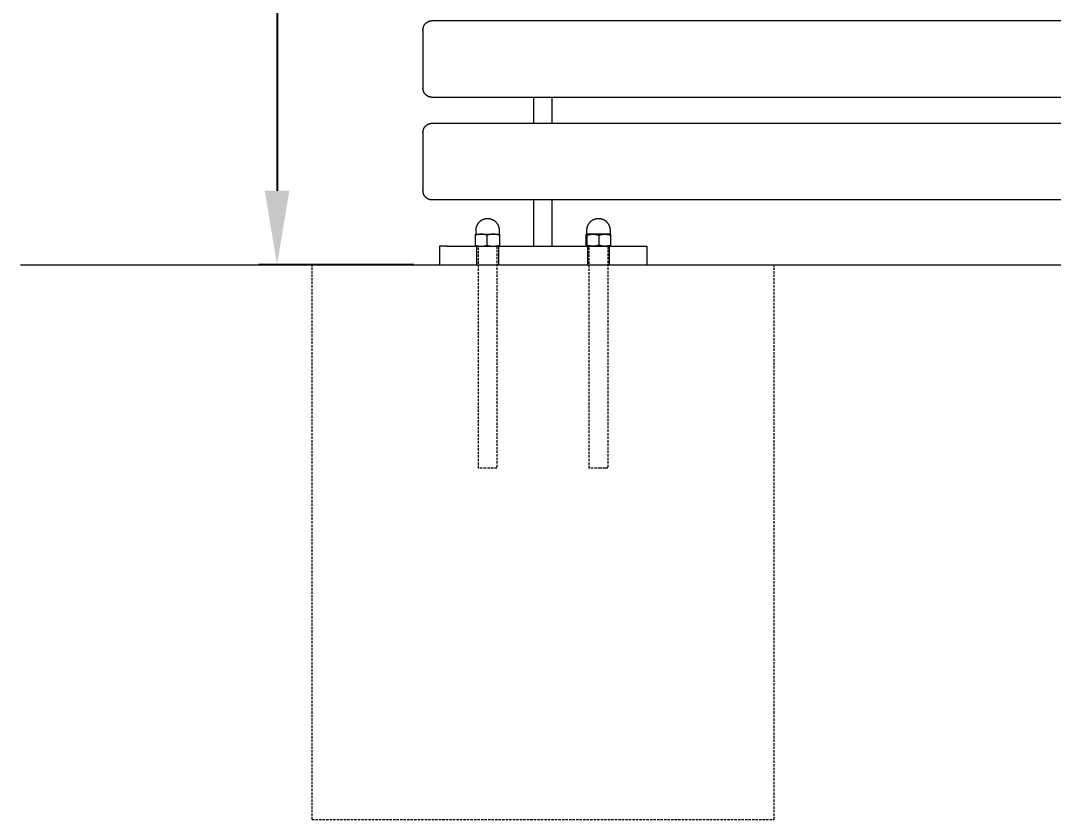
# Model space of a CAD drawing. Header units: millimetres. Extents: x -273 to 4197, y -77 to 2867.
# Drawn here: x -273 to 285, y 2108 to 2540 of the extents above; entities that cross this region are included whole.
import ezdxf

# ---------------------------------------------------------------- set-up
doc = ezdxf.new("R2010")
doc.units = ezdxf.units.MM
doc.linetypes.add('HIDDEN', pattern=[1.905, 1.27, -0.635])
for name, color, linetype, lineweight in [('ZANO_R', 7, 'Continuous', 0), ('ZANO_R_przerywana', 7, 'HIDDEN', 0), ('ZANO_W', 1, 'Continuous', 0)]:
    doc.layers.add(name, color=color, linetype=linetype, lineweight=lineweight)
doc.styles.add('Arial', font='arial.ttf')
doc.styles.get("Standard").update_dxf_attribs({"font": 'ARIALUNI.TTF'})
doc.dimstyles.new('pl i ang', dxfattribs={"dimtxt": 50, "dimasz": 50, "dimexe": 1.25, "dimexo": 0.625, "dimgap": 10, "dimtad": 1, "dimtoh": 1, "dimtxsty": 'Standard', "dimcen": 2.5, "dimclrd": 1, "dimclre": 1, "dimclrt": 1, "dimadec": 0, "dimazin": 0, "dimtfac": 1, "dimtmove": 0, "dimatfit": 3, "dimfxl": 1, "dimarcsym": 1})

# ---------------------------------------------------------------- blocks, each defined once
blk = doc.blocks.new('*D386')
at = {"layer": 'ZANO_W', "color": 1, "lineweight": -2}
for p, q in [((-60.69, 2867.43), (-144.63, 2867.43)), ((-134.63, 2827.43), (-134.63, 2447.67)), ((-60.69, 2407.67), (-144.63, 2407.67))]:
    blk.add_line(p, q, dxfattribs=at)
at = {"layer": 'ZANO_W', "color": 1}
for points in [[(-127.96, 2827.43), (-141.3, 2827.43), (-134.63, 2867.43)], [(-141.3, 2447.67), (-127.96, 2447.67), (-134.63, 2407.67)]]:
    blk.add_solid(points, dxfattribs=at)
at = {"layer": 'ZANO_W', "color": 1, "insert": (-165.05, 2637.55), "char_height": 40, "attachment_point": 5, "rotation": 90, "style": 'Arial'}
blk.add_mtext('460', dxfattribs=at)
blk = doc.blocks.new('*D398')
at = {"layer": 'ZANO_W', "color": 1, "lineweight": -2}
blk.add_line((3526.26, 2484.69), (3532.24, 2529.25), dxfattribs=at)
for start, end in [(102.8076, 123.2571), (0, 82.3581), (319.101, 339.5505)]:
    blk.add_arc((3515.93, 2407.67), 112.67, start, end, dxfattribs=at)
at = {"layer": 'ZANO_W', "color": 1}
for points in [[(3491.26, 2510.88), (3490.65, 2524.2), (3530.91, 2519.34)], [(3628.06, 2367.12), (3614.94, 2369.49), (3628.6, 2407.67)]]:
    blk.add_solid(points, dxfattribs=at)
at = {"layer": 'ZANO_W', "color": 1, "insert": (3623.83, 2502.06), "char_height": 40, "attachment_point": 5, "rotation": 311.179, "style": 'Arial'}
blk.add_mtext('82%%d', dxfattribs=at)

msp = doc.modelspace()

# ---------------------------------------------------------------- linework, layer by layer
at = {"layer": 'ZANO_R'}
for p, q in [((-55.05, 2537.12), (-54.96, 2537.26)), ((-54.96, 2537.26), (-54.87, 2537.41)), ((-54.87, 2537.41), (-54.78, 2537.55)), ((-54.78, 2537.55), (-54.67, 2537.69)), ((-54.67, 2537.69), (-54.57, 2537.82)), ((-54.57, 2537.82), (-54.46, 2537.95)), ((-54.46, 2537.95), (-54.34, 2538.08)), ((-54.34, 2538.08), (-54.23, 2538.2)), ((-54.23, 2538.2), (-54.1, 2538.32)), ((-54.1, 2538.32), (-53.98, 2538.43)), ((-53.98, 2538.43), (-53.85, 2538.54)), ((-53.85, 2538.54), (-53.71, 2538.65)), ((-53.71, 2538.65), (-53.57, 2538.75)), ((-53.57, 2538.75), (-53.43, 2538.85)), ((-53.43, 2538.85), (-53.29, 2538.94)), ((-53.29, 2538.94), (-53.14, 2539.02)), ((-53.14, 2539.02), (-52.99, 2539.1)), ((-52.99, 2539.1), (-52.84, 2539.18)), ((-52.84, 2539.18), (-52.68, 2539.25)), ((-52.68, 2539.25), (-52.52, 2539.32)), ((-52.52, 2539.32), (-52.37, 2539.38)), ((-52.37, 2539.38), (-52.2, 2539.43)), ((-52.2, 2539.43), (-52.04, 2539.48)), ((-52.04, 2539.48), (-51.87, 2539.52)), ((-51.87, 2539.52), (-51.71, 2539.56)), ((-51.71, 2539.56), (-51.54, 2539.59)), ((-51.54, 2539.59), (-51.37, 2539.62)), ((-51.37, 2539.62), (-51.2, 2539.64)), ((-51.2, 2539.64), (-51.03, 2539.65)), ((-51.03, 2539.65), (-50.86, 2539.66)), ((-50.86, 2539.66), (-50.69, 2539.67)), ((-50.69, 2539.67), (1739.31, 2539.67)), ((-55.69, 2534.84), (-55.68, 2535.01)), ((-55.69, 2534.67), (-55.69, 2534.84)), ((-55.69, 2534.67), (-55.69, 2530.94)), ((-55.68, 2535.01), (-55.66, 2535.18)), ((-55.66, 2535.18), (-55.64, 2535.35)), ((-55.64, 2535.35), (-55.62, 2535.51)), ((-55.62, 2535.51), (-55.59, 2535.68)), ((-55.59, 2535.68), (-55.55, 2535.85)), ((-55.55, 2535.85), (-55.51, 2536.01)), ((-55.51, 2536.01), (-55.46, 2536.18)), ((-55.46, 2536.18), (-55.4, 2536.34)), ((-55.4, 2536.34), (-55.34, 2536.5)), ((-55.34, 2536.5), (-55.28, 2536.66)), ((-55.28, 2536.66), (-55.21, 2536.81)), ((-55.21, 2536.81), (-55.13, 2536.97)), ((-55.13, 2536.97), (-55.05, 2537.12)), ((-55.69, 2530.94), (-55.69, 2503.19)), ((-55.69, 2503.02), (-55.69, 2503.19)), ((-55.68, 2502.85), (-55.69, 2503.02)), ((-55.66, 2502.68), (-55.68, 2502.85)), ((-55.64, 2502.51), (-55.66, 2502.68)), ((-55.62, 2502.34), (-55.64, 2502.51)), ((-55.59, 2502.17), (-55.62, 2502.34)), ((-55.55, 2502.01), (-55.59, 2502.17)), ((-55.51, 2501.84), (-55.55, 2502.01)), ((-55.46, 2501.68), (-55.51, 2501.84)), ((-55.4, 2501.52), (-55.46, 2501.68)), ((-55.34, 2501.36), (-55.4, 2501.52)), ((-55.28, 2501.2), (-55.34, 2501.36)), ((-55.21, 2501.04), (-55.28, 2501.2)), ((-55.13, 2500.89), (-55.21, 2501.04)), ((-55.05, 2500.74), (-55.13, 2500.89)), ((-54.96, 2500.59), (-55.05, 2500.74)), ((-54.87, 2500.45), (-54.96, 2500.59)), ((-54.78, 2500.31), (-54.87, 2500.45)), ((-54.67, 2500.17), (-54.78, 2500.31)), ((-54.57, 2500.04), (-54.67, 2500.17)), ((-54.46, 2499.9), (-54.57, 2500.04)), ((-54.34, 2499.78), (-54.46, 2499.9)), ((-54.23, 2499.66), (-54.34, 2499.78)), ((-54.1, 2499.54), (-54.23, 2499.66)), ((-53.98, 2499.42), (-54.1, 2499.54)), ((-53.85, 2499.31), (-53.98, 2499.42)), ((-53.71, 2499.21), (-53.85, 2499.31)), ((-53.57, 2499.11), (-53.71, 2499.21)), ((-53.43, 2499.01), (-53.57, 2499.11)), ((-53.29, 2498.92), (-53.43, 2499.01)), ((-53.14, 2498.83), (-53.29, 2498.92)), ((-52.99, 2498.75), (-53.14, 2498.83)), ((-52.84, 2498.68), (-52.99, 2498.75)), ((-52.68, 2498.6), (-52.84, 2498.68)), ((-52.52, 2498.54), (-52.68, 2498.6)), ((-52.37, 2498.48), (-52.52, 2498.54)), ((-52.2, 2498.42), (-52.37, 2498.48)), ((-52.04, 2498.38), (-52.2, 2498.42)), ((-51.87, 2498.33), (-52.04, 2498.38)), ((-51.71, 2498.3), (-51.87, 2498.33)), ((-51.54, 2498.26), (-51.71, 2498.3)), ((-51.37, 2498.24), (-51.54, 2498.26)), ((-51.2, 2498.22), (-51.37, 2498.24)), ((-51.03, 2498.2), (-51.2, 2498.22)), ((-50.86, 2498.19), (-51.03, 2498.2)), ((-50.69, 2498.19), (-50.86, 2498.19)), ((1739.31, 2498.19), (-50.69, 2498.19)), ((4.31, 2484.16), (4.31, 2498.19)), ((14.31, 2484.16), (14.31, 2498.19)), ((-55.28, 2481.15), (-55.21, 2481.31)), ((-55.21, 2481.31), (-55.13, 2481.46)), ((-55.13, 2481.46), (-55.05, 2481.61)), ((-55.05, 2481.61), (-54.96, 2481.76)), ((-54.96, 2481.76), (-54.87, 2481.91)), ((-54.87, 2481.91), (-54.78, 2482.05)), ((-54.78, 2482.05), (-54.67, 2482.18)), ((-54.67, 2482.18), (-54.57, 2482.32)), ((-54.57, 2482.32), (-54.46, 2482.45)), ((-54.46, 2482.45), (-54.34, 2482.58)), ((-54.34, 2482.58), (-54.23, 2482.7)), ((-54.23, 2482.7), (-54.1, 2482.82)), ((-54.1, 2482.82), (-53.98, 2482.93)), ((-53.98, 2482.93), (-53.85, 2483.04)), ((-53.85, 2483.04), (-53.71, 2483.15)), ((-53.71, 2483.15), (-53.57, 2483.25)), ((-53.57, 2483.25), (-53.43, 2483.34)), ((-53.43, 2483.34), (-53.29, 2483.43)), ((-53.29, 2483.43), (-53.14, 2483.52)), ((-53.14, 2483.52), (-52.99, 2483.6)), ((-52.99, 2483.6), (-52.84, 2483.68)), ((-52.84, 2483.68), (-52.68, 2483.75)), ((-52.68, 2483.75), (-52.52, 2483.81)), ((-52.52, 2483.81), (-52.37, 2483.87)), ((-52.37, 2483.87), (-52.2, 2483.93)), ((-52.2, 2483.93), (-52.04, 2483.98)), ((-52.04, 2483.98), (-51.87, 2484.02)), ((-51.87, 2484.02), (-51.71, 2484.06)), ((-51.71, 2484.06), (-51.54, 2484.09)), ((-51.54, 2484.09), (-51.37, 2484.12)), ((-51.37, 2484.12), (-51.2, 2484.14)), ((-51.2, 2484.14), (-51.03, 2484.15)), ((-51.03, 2484.15), (-50.86, 2484.16)), ((-50.86, 2484.16), (-50.69, 2484.16)), ((-50.69, 2484.16), (1739.31, 2484.16)), ((-55.69, 2479.33), (-55.68, 2479.5)), ((-55.69, 2479.16), (-55.69, 2479.33)), ((-55.69, 2479.16), (-55.69, 2475.44)), ((-55.68, 2479.5), (-55.66, 2479.67)), ((-55.66, 2479.67), (-55.64, 2479.84)), ((-55.64, 2479.84), (-55.62, 2480.01)), ((-55.62, 2480.01), (-55.59, 2480.18)), ((-55.59, 2480.18), (-55.55, 2480.35)), ((-55.55, 2480.35), (-55.51, 2480.51)), ((-55.51, 2480.51), (-55.46, 2480.68)), ((-55.46, 2480.68), (-55.4, 2480.84)), ((-55.4, 2480.84), (-55.34, 2481)), ((-55.34, 2481), (-55.28, 2481.15)), ((-55.69, 2475.44), (-55.69, 2447.69)), ((-55.69, 2447.52), (-55.69, 2447.69)), ((-55.68, 2447.35), (-55.69, 2447.52)), ((-55.66, 2447.18), (-55.68, 2447.35)), ((-55.64, 2447.01), (-55.66, 2447.18)), ((-55.62, 2446.84), (-55.64, 2447.01)), ((-55.59, 2446.67), (-55.62, 2446.84)), ((-55.55, 2446.5), (-55.59, 2446.67)), ((-55.51, 2446.34), (-55.55, 2446.5)), ((-55.46, 2446.18), (-55.51, 2446.34)), ((-55.4, 2446.01), (-55.46, 2446.18)), ((-55.34, 2445.85), (-55.4, 2446.01)), ((-55.28, 2445.7), (-55.34, 2445.85)), ((-55.21, 2445.54), (-55.28, 2445.7)), ((-55.13, 2445.39), (-55.21, 2445.54)), ((-55.05, 2445.24), (-55.13, 2445.39)), ((-54.96, 2445.09), (-55.05, 2445.24)), ((-54.87, 2444.95), (-54.96, 2445.09)), ((-54.78, 2444.8), (-54.87, 2444.95)), ((-54.67, 2444.67), (-54.78, 2444.8)), ((-54.57, 2444.53), (-54.67, 2444.67)), ((-54.46, 2444.4), (-54.57, 2444.53)), ((-54.34, 2444.28), (-54.46, 2444.4)), ((-54.23, 2444.15), (-54.34, 2444.28)), ((-54.1, 2444.03), (-54.23, 2444.15)), ((-53.98, 2443.92), (-54.1, 2444.03)), ((-53.85, 2443.81), (-53.98, 2443.92)), ((-53.71, 2443.7), (-53.85, 2443.81)), ((-53.57, 2443.6), (-53.71, 2443.7)), ((-53.43, 2443.51), (-53.57, 2443.6)), ((-53.29, 2443.42), (-53.43, 2443.51)), ((-53.14, 2443.33), (-53.29, 2443.42)), ((-52.99, 2443.25), (-53.14, 2443.33)), ((-52.84, 2443.17), (-52.99, 2443.25)), ((-52.68, 2443.1), (-52.84, 2443.17)), ((-52.52, 2443.04), (-52.68, 2443.1)), ((-52.37, 2442.98), (-52.52, 2443.04)), ((-52.2, 2442.92), (-52.37, 2442.98)), ((-52.04, 2442.87), (-52.2, 2442.92)), ((-51.87, 2442.83), (-52.04, 2442.87)), ((-51.71, 2442.79), (-51.87, 2442.83)), ((-51.54, 2442.76), (-51.71, 2442.79)), ((-51.37, 2442.73), (-51.54, 2442.76)), ((-51.2, 2442.71), (-51.37, 2442.73)), ((-51.03, 2442.7), (-51.2, 2442.71)), ((-50.86, 2442.69), (-51.03, 2442.7)), ((-50.69, 2442.69), (-50.86, 2442.69)), ((1739.31, 2442.69), (-50.69, 2442.69)), ((4.31, 2417.67), (4.31, 2442.69)), ((14.31, 2417.67), (14.31, 2442.69)), ((-24.96, 2430.98), (-24.8, 2431.13)), ((-24.8, 2431.13), (-24.63, 2431.26)), ((-24.63, 2431.26), (-24.47, 2431.4)), ((-24.47, 2431.4), (-24.29, 2431.52)), ((-24.29, 2431.52), (-24.12, 2431.64)), ((-24.12, 2431.64), (-23.94, 2431.76)), ((-23.94, 2431.76), (-23.75, 2431.86)), ((-23.75, 2431.86), (-23.57, 2431.97)), ((-23.57, 2431.97), (-23.37, 2432.06)), ((-23.37, 2432.06), (-23.18, 2432.15)), ((-23.18, 2432.15), (-22.98, 2432.23)), ((-22.98, 2432.23), (-22.78, 2432.31)), ((-22.78, 2432.31), (-22.58, 2432.37)), ((-22.58, 2432.37), (-22.38, 2432.43)), ((-22.38, 2432.43), (-22.17, 2432.49)), ((-22.17, 2432.49), (-21.96, 2432.54)), ((-21.96, 2432.54), (-21.75, 2432.58)), ((-21.75, 2432.58), (-21.54, 2432.61)), ((-21.54, 2432.61), (-21.33, 2432.63)), ((-21.33, 2432.63), (-21.12, 2432.65)), ((-21.12, 2432.65), (-20.9, 2432.66)), ((-20.9, 2432.66), (-20.69, 2432.67)), ((-20.69, 2432.67), (-20.48, 2432.66)), ((-20.48, 2432.66), (-20.26, 2432.65)), ((-20.26, 2432.65), (-20.05, 2432.63)), ((-20.05, 2432.63), (-19.84, 2432.61)), ((-19.84, 2432.61), (-19.63, 2432.58)), ((-19.63, 2432.58), (-19.42, 2432.54)), ((-19.42, 2432.54), (-19.21, 2432.49)), ((-19.21, 2432.49), (-19, 2432.43)), ((-19, 2432.43), (-18.8, 2432.37)), ((-18.8, 2432.37), (-18.6, 2432.31)), ((-18.6, 2432.31), (-18.4, 2432.23)), ((-18.4, 2432.23), (-18.2, 2432.15)), ((-18.2, 2432.15), (-18.01, 2432.06)), ((-18.01, 2432.06), (-17.82, 2431.97)), ((-17.82, 2431.97), (-17.63, 2431.86)), ((-17.63, 2431.86), (-17.44, 2431.76)), ((-17.44, 2431.76), (-17.26, 2431.64)), ((-17.26, 2431.64), (-17.09, 2431.52)), ((-17.09, 2431.52), (-16.91, 2431.4)), ((-16.91, 2431.4), (-16.75, 2431.26)), ((-16.75, 2431.26), (-16.58, 2431.13)), ((-16.58, 2431.13), (-16.42, 2430.98)), ((35.04, 2430.98), (35.2, 2431.13)), ((35.2, 2431.13), (35.37, 2431.26)), ((35.37, 2431.26), (35.53, 2431.4)), ((35.53, 2431.4), (35.71, 2431.52)), ((35.71, 2431.52), (35.88, 2431.64)), ((35.88, 2431.64), (36.06, 2431.76)), ((36.06, 2431.76), (36.25, 2431.86)), ((36.25, 2431.86), (36.43, 2431.97)), ((36.43, 2431.97), (36.63, 2432.06)), ((36.63, 2432.06), (36.82, 2432.15)), ((36.82, 2432.15), (37.02, 2432.23)), ((37.02, 2432.23), (37.22, 2432.31)), ((37.22, 2432.31), (37.42, 2432.37)), ((37.42, 2432.37), (37.62, 2432.43)), ((37.62, 2432.43), (37.83, 2432.49)), ((37.83, 2432.49), (38.04, 2432.54)), ((38.04, 2432.54), (38.25, 2432.58)), ((38.25, 2432.58), (38.46, 2432.61)), ((38.46, 2432.61), (38.67, 2432.63)), ((38.67, 2432.63), (38.88, 2432.65)), ((38.88, 2432.65), (39.1, 2432.66)), ((39.1, 2432.66), (39.31, 2432.67)), ((39.31, 2432.67), (39.52, 2432.66)), ((39.52, 2432.66), (39.74, 2432.65)), ((39.74, 2432.65), (39.95, 2432.63)), ((39.95, 2432.63), (40.16, 2432.61)), ((40.16, 2432.61), (40.37, 2432.58)), ((40.37, 2432.58), (40.58, 2432.54)), ((40.58, 2432.54), (40.79, 2432.49)), ((40.79, 2432.49), (41, 2432.43)), ((41, 2432.43), (41.2, 2432.37)), ((41.2, 2432.37), (41.4, 2432.31)), ((41.4, 2432.31), (41.6, 2432.23)), ((41.6, 2432.23), (41.8, 2432.15)), ((41.8, 2432.15), (41.99, 2432.06)), ((41.99, 2432.06), (42.18, 2431.97)), ((42.18, 2431.97), (42.37, 2431.86)), ((42.37, 2431.86), (42.56, 2431.76)), ((42.56, 2431.76), (42.74, 2431.64)), ((42.74, 2431.64), (42.91, 2431.52)), ((42.91, 2431.52), (43.09, 2431.4)), ((43.09, 2431.4), (43.25, 2431.26)), ((43.25, 2431.26), (43.42, 2431.13)), ((43.42, 2431.13), (43.58, 2430.98)), ((-26.94, 2426.63), (-26.93, 2426.84)), ((-26.94, 2426.42), (-26.94, 2426.63)), ((-26.94, 2424.29), (-26.94, 2426.42)), ((-26.93, 2426.84), (-26.91, 2427.06)), ((-26.91, 2427.06), (-26.88, 2427.27)), ((-26.88, 2427.27), (-26.85, 2427.48)), ((-26.85, 2427.48), (-26.81, 2427.69)), ((-26.81, 2427.69), (-26.76, 2427.9)), ((-26.76, 2427.9), (-26.71, 2428.1)), ((-26.71, 2428.1), (-26.65, 2428.31)), ((-26.65, 2428.31), (-26.58, 2428.51)), ((-26.58, 2428.51), (-26.5, 2428.71)), ((-26.5, 2428.71), (-26.42, 2428.91)), ((-26.42, 2428.91), (-26.33, 2429.1)), ((-26.33, 2429.1), (-26.24, 2429.29)), ((-26.24, 2429.29), (-26.14, 2429.48)), ((-26.14, 2429.48), (-26.03, 2429.66)), ((-26.03, 2429.66), (-25.92, 2429.84)), ((-25.92, 2429.84), (-25.8, 2430.02)), ((-25.8, 2430.02), (-25.67, 2430.19)), ((-25.67, 2430.19), (-25.54, 2430.36)), ((-25.54, 2430.36), (-25.4, 2430.52)), ((-25.4, 2430.52), (-25.26, 2430.68)), ((-25.26, 2430.68), (-25.11, 2430.84)), ((-25.11, 2430.84), (-24.96, 2430.98)), ((-16.42, 2430.98), (-16.27, 2430.84)), ((-16.27, 2430.84), (-16.12, 2430.68)), ((-16.12, 2430.68), (-15.98, 2430.52)), ((-15.98, 2430.52), (-15.84, 2430.36)), ((-15.84, 2430.36), (-15.71, 2430.19)), ((-15.71, 2430.19), (-15.58, 2430.02)), ((-15.58, 2430.02), (-15.46, 2429.84)), ((-15.46, 2429.84), (-15.35, 2429.66)), ((-15.35, 2429.66), (-15.24, 2429.48)), ((-15.24, 2429.48), (-15.14, 2429.29)), ((-15.14, 2429.29), (-15.05, 2429.1)), ((-15.05, 2429.1), (-14.96, 2428.91)), ((-14.96, 2428.91), (-14.88, 2428.71)), ((-14.88, 2428.71), (-14.8, 2428.51)), ((-14.8, 2428.51), (-14.73, 2428.31)), ((-14.73, 2428.31), (-14.67, 2428.1)), ((-14.67, 2428.1), (-14.62, 2427.9)), ((-14.62, 2427.9), (-14.57, 2427.69)), ((-14.57, 2427.69), (-14.53, 2427.48)), ((-14.53, 2427.48), (-14.5, 2427.27)), ((-14.5, 2427.27), (-14.47, 2427.06)), ((-14.47, 2427.06), (-14.46, 2426.84)), ((-14.46, 2426.84), (-14.44, 2426.63)), ((-14.44, 2426.63), (-14.44, 2426.42)), ((-14.44, 2426.42), (-14.44, 2424.29)), ((33.06, 2426.63), (33.07, 2426.84)), ((33.06, 2426.42), (33.06, 2426.63)), ((33.06, 2424.29), (33.06, 2426.42)), ((33.07, 2426.84), (33.09, 2427.06)), ((33.09, 2427.06), (33.12, 2427.27)), ((33.12, 2427.27), (33.15, 2427.48)), ((33.15, 2427.48), (33.19, 2427.69)), ((33.19, 2427.69), (33.24, 2427.9)), ((33.24, 2427.9), (33.29, 2428.1)), ((33.29, 2428.1), (33.35, 2428.31)), ((33.35, 2428.31), (33.42, 2428.51)), ((33.42, 2428.51), (33.5, 2428.71)), ((33.5, 2428.71), (33.58, 2428.91)), ((33.58, 2428.91), (33.67, 2429.1)), ((33.67, 2429.1), (33.76, 2429.29)), ((33.76, 2429.29), (33.86, 2429.48)), ((33.86, 2429.48), (33.97, 2429.66)), ((33.97, 2429.66), (34.08, 2429.84)), ((34.08, 2429.84), (34.2, 2430.02)), ((34.2, 2430.02), (34.33, 2430.19)), ((34.33, 2430.19), (34.46, 2430.36)), ((34.46, 2430.36), (34.6, 2430.52)), ((34.6, 2430.52), (34.74, 2430.68)), ((34.74, 2430.68), (34.89, 2430.84)), ((34.89, 2430.84), (35.04, 2430.98)), ((43.58, 2430.98), (43.73, 2430.84)), ((43.73, 2430.84), (43.88, 2430.68)), ((43.88, 2430.68), (44.02, 2430.52)), ((44.02, 2430.52), (44.16, 2430.36)), ((44.16, 2430.36), (44.29, 2430.19)), ((44.29, 2430.19), (44.42, 2430.02)), ((44.42, 2430.02), (44.54, 2429.84)), ((44.54, 2429.84), (44.65, 2429.66)), ((44.65, 2429.66), (44.76, 2429.48)), ((44.76, 2429.48), (44.86, 2429.29)), ((44.86, 2429.29), (44.95, 2429.1)), ((44.95, 2429.1), (45.04, 2428.91)), ((45.04, 2428.91), (45.12, 2428.71)), ((45.12, 2428.71), (45.2, 2428.51)), ((45.2, 2428.51), (45.27, 2428.31)), ((45.27, 2428.31), (45.33, 2428.1)), ((45.33, 2428.1), (45.38, 2427.9)), ((45.38, 2427.9), (45.43, 2427.69)), ((45.43, 2427.69), (45.47, 2427.48)), ((45.47, 2427.48), (45.5, 2427.27)), ((45.5, 2427.27), (45.53, 2427.06)), ((45.53, 2427.06), (45.54, 2426.84)), ((45.54, 2426.84), (45.56, 2426.63)), ((45.56, 2426.63), (45.56, 2426.42)), ((45.56, 2426.42), (45.56, 2424.29)), ((-27.34, 2423.59), (-27.2, 2424.16)), ((-27.03, 2423.69), (-27.34, 2423.59)), ((-27.34, 2418.25), (-27.34, 2423.59)), ((-27.2, 2424.16), (-27.19, 2424.17)), ((-27.19, 2424.17), (-27.19, 2424.17)), ((-27.19, 2424.17), (-27.19, 2424.17)), ((-27.19, 2424.17), (-27.19, 2424.17)), ((-27.19, 2424.17), (-27.19, 2424.17)), ((-27.19, 2424.17), (-27.18, 2424.17)), ((-27.18, 2424.17), (-27.15, 2424.17)), ((-27.15, 2424.17), (-27.01, 2424.17)), ((-27.05, 2424.17), (-27.04, 2424.17)), ((-27.04, 2424.17), (-27.04, 2424.17)), ((-27.04, 2424.17), (-27.03, 2424.17)), ((-27.03, 2424.17), (-27.03, 2424.17)), ((-27.03, 2424.17), (-27.03, 2424.17)), ((-27.03, 2424.17), (-27.02, 2424.17)), ((-26.72, 2423.79), (-27.03, 2423.69)), ((-27.02, 2424.17), (-27.02, 2424.18)), ((-27.02, 2424.18), (-27.01, 2424.18)), ((-27.02, 2424.17), (-27.02, 2424.17)), ((-27.01, 2424.18), (-27.01, 2424.18)), ((-27.01, 2424.18), (-27, 2424.18)), ((-27.01, 2424.17), (-26.44, 2424.17)), ((-27, 2424.18), (-26.99, 2424.19)), ((-27, 2424.18), (-27, 2424.18)), ((-27, 2424.18), (-27, 2424.18)), ((-26.99, 2424.19), (-26.99, 2424.19)), ((-26.99, 2424.19), (-26.99, 2424.19)), ((-26.99, 2424.19), (-26.98, 2424.19)), ((-26.98, 2424.2), (-26.97, 2424.21)), ((-26.98, 2424.19), (-26.98, 2424.2)), ((-26.98, 2424.2), (-26.98, 2424.2)), ((-26.98, 2424.2), (-26.98, 2424.2)), ((-26.97, 2424.21), (-26.97, 2424.21)), ((-26.97, 2424.21), (-26.97, 2424.21)), ((-26.97, 2424.21), (-26.96, 2424.21)), ((-26.96, 2424.22), (-26.96, 2424.23)), ((-26.96, 2424.23), (-26.95, 2424.23)), ((-26.96, 2424.21), (-26.96, 2424.22)), ((-26.96, 2424.22), (-26.96, 2424.22)), ((-26.96, 2424.22), (-26.96, 2424.22)), ((-26.95, 2424.24), (-26.95, 2424.25)), ((-26.95, 2424.25), (-26.95, 2424.25)), ((-26.95, 2424.25), (-26.94, 2424.25)), ((-26.95, 2424.23), (-26.95, 2424.24)), ((-26.95, 2424.24), (-26.95, 2424.24)), ((-26.95, 2424.24), (-26.95, 2424.24)), ((-26.94, 2424.28), (-26.94, 2424.29)), ((-26.94, 2424.27), (-26.94, 2424.28)), ((-26.94, 2424.28), (-26.94, 2424.28)), ((-26.94, 2424.26), (-26.94, 2424.27)), ((-26.94, 2424.27), (-26.94, 2424.27)), ((-26.94, 2424.27), (-26.94, 2424.27)), ((-26.94, 2424.25), (-26.94, 2424.26)), ((-26.94, 2424.26), (-26.94, 2424.26)), ((-26.41, 2423.87), (-26.72, 2423.79)), ((-26.44, 2424.17), (-24.32, 2424.17)), ((-26.09, 2423.94), (-26.41, 2423.87)), ((-25.77, 2424.01), (-26.09, 2423.94)), ((-25.45, 2424.06), (-25.77, 2424.01)), ((-25.13, 2424.1), (-25.45, 2424.06)), ((-24.81, 2424.14), (-25.13, 2424.1)), ((-24.49, 2424.16), (-24.81, 2424.14)), ((-24.16, 2424.17), (-24.49, 2424.16)), ((-23.84, 2424.16), (-24.16, 2424.17)), ((-24.05, 2424.17), (-17.79, 2424.17)), ((-23.52, 2424.14), (-23.84, 2424.16)), ((-23.19, 2424.1), (-23.52, 2424.14)), ((-22.87, 2424.06), (-23.19, 2424.1)), ((-22.55, 2424.01), (-22.87, 2424.06)), ((-22.23, 2423.94), (-22.55, 2424.01)), ((-21.92, 2423.87), (-22.23, 2423.94)), ((-21.61, 2423.79), (-21.92, 2423.87)), ((-21.3, 2423.69), (-21.61, 2423.79)), ((-20.99, 2423.59), (-21.3, 2423.69)), ((-20.67, 2423.69), (-20.99, 2423.59)), ((-20.99, 2418.25), (-20.99, 2423.59)), ((-20.34, 2423.79), (-20.67, 2423.69)), ((-20.02, 2423.87), (-20.34, 2423.79)), ((-19.69, 2423.95), (-20.02, 2423.87)), ((-19.35, 2424.01), (-19.69, 2423.95)), ((-19.02, 2424.06), (-19.35, 2424.01)), ((-18.68, 2424.1), (-19.02, 2424.06)), ((-18.34, 2424.14), (-18.68, 2424.1)), ((-18.01, 2424.16), (-18.34, 2424.14)), ((-17.67, 2424.17), (-18.01, 2424.16)), ((-17.33, 2424.16), (-17.67, 2424.17)), ((-17.57, 2424.17), (-14.2, 2424.17)), ((-16.99, 2424.14), (-17.33, 2424.16)), ((-16.65, 2424.1), (-16.99, 2424.14)), ((-16.32, 2424.06), (-16.65, 2424.1)), ((-15.98, 2424.01), (-16.32, 2424.06)), ((-15.65, 2423.95), (-15.98, 2424.01)), ((-15.32, 2423.87), (-15.65, 2423.95)), ((-14.99, 2423.79), (-15.32, 2423.87)), ((-14.67, 2423.69), (-14.99, 2423.79)), ((-14.35, 2423.59), (-14.67, 2423.69)), ((-14.44, 2424.29), (-14.44, 2424.28)), ((-14.44, 2424.28), (-14.44, 2424.28)), ((-14.44, 2424.28), (-14.44, 2424.27)), ((-14.44, 2424.27), (-14.44, 2424.27)), ((-14.44, 2424.27), (-14.44, 2424.27)), ((-14.44, 2424.27), (-14.44, 2424.26)), ((-14.44, 2424.26), (-14.44, 2424.26)), ((-14.44, 2424.26), (-14.44, 2424.25)), ((-14.44, 2424.25), (-14.44, 2424.25)), ((-14.44, 2424.25), (-14.43, 2424.25)), ((-14.43, 2424.25), (-14.43, 2424.24)), ((-14.43, 2424.24), (-14.43, 2424.24)), ((-14.43, 2424.24), (-14.43, 2424.24)), ((-14.43, 2424.24), (-14.43, 2424.23)), ((-14.43, 2424.23), (-14.43, 2424.23)), ((-14.43, 2424.23), (-14.42, 2424.22)), ((-14.42, 2424.22), (-14.42, 2424.22)), ((-14.42, 2424.22), (-14.42, 2424.22)), ((-14.42, 2424.22), (-14.42, 2424.21)), ((-14.42, 2424.21), (-14.41, 2424.21)), ((-14.41, 2424.21), (-14.41, 2424.21)), ((-14.41, 2424.21), (-14.41, 2424.21)), ((-14.41, 2424.21), (-14.41, 2424.2)), ((-14.41, 2424.2), (-14.4, 2424.2)), ((-14.4, 2424.2), (-14.4, 2424.2)), ((-14.4, 2424.2), (-14.4, 2424.19)), ((-14.4, 2424.19), (-14.39, 2424.19)), ((-14.39, 2424.19), (-14.39, 2424.19)), ((-14.39, 2424.19), (-14.39, 2424.19)), ((-14.39, 2424.19), (-14.38, 2424.18)), ((-14.38, 2424.18), (-14.38, 2424.18)), ((-14.38, 2424.18), (-14.38, 2424.18)), ((-14.38, 2424.18), (-14.37, 2424.18)), ((-14.37, 2424.18), (-14.37, 2424.18)), ((-14.37, 2424.18), (-14.37, 2424.18)), ((-14.37, 2424.18), (-14.36, 2424.17)), ((-14.36, 2424.17), (-14.36, 2424.17)), ((-14.36, 2424.17), (-14.35, 2424.17)), ((-14.35, 2424.17), (-14.35, 2424.17)), ((-14.35, 2424.17), (-14.35, 2424.17)), ((-14.35, 2424.17), (-14.34, 2424.17)), ((-14.2, 2424.17), (-14.35, 2423.59)), ((-14.35, 2423.59), (-14.35, 2418.25)), ((-14.34, 2424.17), (-14.34, 2424.17)), ((-14.34, 2424.17), (-14.33, 2424.17)), ((-14.05, 2423.59), (-14.2, 2424.17)), ((-14.05, 2418.25), (-14.05, 2423.59)), ((32.66, 2423.59), (32.81, 2424.17)), ((32.66, 2418.25), (32.66, 2423.59)), ((32.81, 2424.17), (32.96, 2423.59)), ((36.19, 2424.17), (32.82, 2424.17)), ((32.96, 2424.17), (32.96, 2424.17)), ((32.96, 2424.17), (32.96, 2424.17)), ((32.96, 2424.17), (32.97, 2424.17)), ((32.96, 2423.59), (33.29, 2423.69)), ((32.96, 2423.59), (32.96, 2418.25)), ((32.97, 2424.17), (32.97, 2424.17)), ((32.97, 2424.17), (32.98, 2424.17)), ((32.98, 2424.17), (32.98, 2424.18)), ((32.98, 2424.18), (32.99, 2424.18)), ((32.98, 2424.17), (32.98, 2424.17)), ((32.99, 2424.18), (32.99, 2424.18)), ((32.99, 2424.18), (33, 2424.18)), ((33, 2424.18), (33.01, 2424.19)), ((33, 2424.18), (33, 2424.18)), ((33, 2424.18), (33, 2424.18)), ((33.01, 2424.19), (33.01, 2424.19)), ((33.01, 2424.19), (33.01, 2424.19)), ((33.01, 2424.19), (33.02, 2424.19)), ((33.02, 2424.19), (33.02, 2424.2)), ((33.02, 2424.2), (33.02, 2424.2)), ((33.02, 2424.2), (33.03, 2424.2)), ((33.03, 2424.21), (33.04, 2424.22)), ((33.03, 2424.2), (33.03, 2424.21)), ((33.03, 2424.21), (33.03, 2424.21)), ((33.03, 2424.21), (33.03, 2424.21)), ((33.04, 2424.22), (33.04, 2424.23)), ((33.04, 2424.23), (33.05, 2424.23)), ((33.04, 2424.22), (33.04, 2424.22)), ((33.04, 2424.22), (33.04, 2424.22)), ((33.05, 2424.25), (33.06, 2424.26)), ((33.05, 2424.24), (33.05, 2424.25)), ((33.05, 2424.25), (33.05, 2424.25)), ((33.05, 2424.25), (33.05, 2424.25)), ((33.05, 2424.23), (33.05, 2424.24)), ((33.05, 2424.24), (33.05, 2424.24)), ((33.05, 2424.23), (33.05, 2424.23)), ((33.06, 2424.28), (33.06, 2424.29)), ((33.06, 2424.27), (33.06, 2424.28)), ((33.06, 2424.28), (33.06, 2424.28)), ((33.06, 2424.26), (33.06, 2424.27)), ((33.06, 2424.27), (33.06, 2424.27)), ((33.06, 2424.27), (33.06, 2424.27)), ((33.06, 2424.26), (33.06, 2424.26)), ((33.29, 2423.69), (33.61, 2423.79)), ((33.61, 2423.79), (33.94, 2423.87)), ((33.94, 2423.87), (34.27, 2423.95)), ((34.27, 2423.95), (34.6, 2424.01)), ((34.6, 2424.01), (34.94, 2424.06)), ((34.94, 2424.06), (35.27, 2424.1)), ((35.27, 2424.1), (35.61, 2424.14)), ((35.61, 2424.14), (35.95, 2424.16)), ((35.95, 2424.16), (36.29, 2424.17)), ((36.29, 2424.17), (36.63, 2424.16)), ((42.67, 2424.17), (36.4, 2424.17)), ((36.63, 2424.16), (36.96, 2424.14)), ((36.96, 2424.14), (37.3, 2424.1)), ((37.3, 2424.1), (37.64, 2424.06)), ((37.64, 2424.06), (37.97, 2424.01)), ((37.97, 2424.01), (38.3, 2423.95)), ((38.3, 2423.95), (38.63, 2423.87)), ((38.63, 2423.87), (38.96, 2423.79)), ((38.96, 2423.79), (39.29, 2423.69)), ((39.29, 2423.69), (39.61, 2423.59)), ((39.61, 2423.59), (39.92, 2423.69)), ((39.61, 2418.25), (39.61, 2423.59)), ((39.92, 2423.69), (40.23, 2423.79)), ((40.23, 2423.79), (40.54, 2423.87)), ((40.54, 2423.87), (40.85, 2423.94)), ((40.85, 2423.94), (41.17, 2424.01)), ((41.17, 2424.01), (41.49, 2424.06)), ((41.49, 2424.06), (41.81, 2424.1)), ((41.81, 2424.1), (42.13, 2424.14)), ((42.13, 2424.14), (42.46, 2424.16)), ((42.46, 2424.16), (42.78, 2424.17)), ((42.78, 2424.17), (43.11, 2424.16)), ((45.06, 2424.17), (42.93, 2424.17)), ((43.11, 2424.16), (43.43, 2424.14)), ((43.43, 2424.14), (43.75, 2424.1)), ((43.75, 2424.1), (44.07, 2424.06)), ((44.07, 2424.06), (44.39, 2424.01)), ((44.39, 2424.01), (44.71, 2423.94)), ((44.71, 2423.94), (45.03, 2423.87)), ((45.03, 2423.87), (45.34, 2423.79)), ((45.63, 2424.17), (45.06, 2424.17)), ((45.34, 2423.79), (45.65, 2423.69)), ((45.56, 2424.29), (45.56, 2424.28)), ((45.56, 2424.28), (45.56, 2424.28)), ((45.56, 2424.28), (45.56, 2424.27)), ((45.56, 2424.27), (45.56, 2424.27)), ((45.56, 2424.27), (45.56, 2424.27)), ((45.56, 2424.27), (45.56, 2424.26)), ((45.56, 2424.26), (45.56, 2424.26)), ((45.56, 2424.26), (45.56, 2424.25)), ((45.56, 2424.25), (45.56, 2424.25)), ((45.56, 2424.25), (45.57, 2424.25)), ((45.57, 2424.25), (45.57, 2424.24)), ((45.57, 2424.24), (45.57, 2424.24)), ((45.57, 2424.24), (45.57, 2424.24)), ((45.57, 2424.24), (45.57, 2424.23)), ((45.57, 2424.23), (45.57, 2424.23)), ((45.57, 2424.23), (45.58, 2424.22)), ((45.58, 2424.22), (45.58, 2424.22)), ((45.58, 2424.22), (45.58, 2424.22)), ((45.58, 2424.22), (45.58, 2424.21)), ((45.58, 2424.21), (45.59, 2424.21)), ((45.59, 2424.21), (45.59, 2424.21)), ((45.59, 2424.21), (45.59, 2424.21)), ((45.59, 2424.21), (45.59, 2424.2)), ((45.59, 2424.2), (45.6, 2424.2)), ((45.6, 2424.2), (45.6, 2424.2)), ((45.6, 2424.2), (45.6, 2424.19)), ((45.6, 2424.19), (45.61, 2424.19)), ((45.61, 2424.19), (45.61, 2424.19)), ((45.61, 2424.19), (45.61, 2424.19)), ((45.61, 2424.19), (45.62, 2424.18)), ((45.62, 2424.18), (45.62, 2424.18)), ((45.62, 2424.18), (45.62, 2424.18)), ((45.62, 2424.18), (45.63, 2424.18)), ((45.63, 2424.18), (45.63, 2424.18)), ((45.63, 2424.18), (45.63, 2424.18)), ((45.63, 2424.18), (45.64, 2424.17)), ((45.77, 2424.17), (45.63, 2424.17)), ((45.64, 2424.17), (45.64, 2424.17)), ((45.64, 2424.17), (45.65, 2424.17)), ((45.65, 2424.17), (45.65, 2424.17)), ((45.65, 2424.17), (45.65, 2424.17)), ((45.65, 2424.17), (45.66, 2424.17)), ((45.65, 2423.69), (45.95, 2423.59)), ((45.66, 2424.17), (45.66, 2424.17)), ((45.66, 2424.17), (45.67, 2424.17)), ((45.67, 2424.17), (45.67, 2424.17)), ((45.8, 2424.17), (45.77, 2424.17)), ((45.81, 2424.17), (45.8, 2424.17)), ((45.81, 2424.17), (45.81, 2424.16)), ((45.81, 2424.17), (45.81, 2424.17)), ((45.81, 2424.17), (45.81, 2424.17)), ((45.81, 2424.17), (45.81, 2424.17)), ((45.81, 2424.17), (45.81, 2424.17)), ((45.95, 2423.59), (45.81, 2424.16)), ((45.95, 2418.25), (45.95, 2423.59)), ((-46.79, 2417.67), (-46.79, 2407.67)), ((-42.79, 2417.67), (-46.79, 2417.67)), ((-42.79, 2417.67), (61.41, 2417.67)), ((-27.34, 2418.25), (-27.02, 2418.14)), ((-27.2, 2417.67), (-27.34, 2418.25)), ((-27.02, 2418.14), (-26.71, 2418.05)), ((-26.71, 2418.05), (-26.39, 2417.96)), ((-26.69, 2417.67), (-26.69, 2407.67)), ((-26.39, 2417.96), (-26.08, 2417.89)), ((-26.08, 2417.89), (-25.75, 2417.82)), ((-25.75, 2417.82), (-25.43, 2417.77)), ((-25.43, 2417.77), (-25.1, 2417.73)), ((-25.1, 2417.73), (-24.78, 2417.69)), ((-24.78, 2417.69), (-24.45, 2417.67)), ((-23.88, 2417.67), (-23.55, 2417.69)), ((-23.55, 2417.69), (-23.22, 2417.72)), ((-23.22, 2417.72), (-22.9, 2417.77)), ((-22.9, 2417.77), (-22.57, 2417.82)), ((-22.57, 2417.82), (-22.25, 2417.89)), ((-22.25, 2417.89), (-21.93, 2417.96)), ((-21.93, 2417.96), (-21.62, 2418.05)), ((-21.62, 2418.05), (-21.3, 2418.14)), ((-21.3, 2418.14), (-20.99, 2418.25)), ((-20.99, 2418.25), (-20.66, 2418.14)), ((-20.66, 2418.14), (-20.34, 2418.05)), ((-20.34, 2418.05), (-20, 2417.96)), ((-20, 2417.96), (-19.67, 2417.89)), ((-19.67, 2417.89), (-19.33, 2417.82)), ((-19.33, 2417.82), (-18.99, 2417.77)), ((-18.99, 2417.77), (-18.65, 2417.72)), ((-18.65, 2417.72), (-18.31, 2417.69)), ((-18.31, 2417.69), (-17.97, 2417.67)), ((-17.37, 2417.67), (-17.02, 2417.69)), ((-17.02, 2417.69), (-16.68, 2417.72)), ((-16.68, 2417.72), (-16.34, 2417.77)), ((-16.34, 2417.77), (-16, 2417.82)), ((-16, 2417.82), (-15.67, 2417.89)), ((-15.67, 2417.89), (-15.33, 2417.96)), ((-15.33, 2417.96), (-15, 2418.05)), ((-15, 2418.05), (-14.67, 2418.14)), ((-14.69, 2407.67), (-14.69, 2417.67)), ((-14.67, 2418.14), (-14.35, 2418.25)), ((-14.35, 2418.25), (-14.21, 2417.67)), ((-14.18, 2417.67), (-14.05, 2418.25)), ((32.8, 2417.67), (32.66, 2418.25)), ((32.96, 2418.25), (32.83, 2417.67)), ((33.29, 2418.14), (32.96, 2418.25)), ((33.62, 2418.05), (33.29, 2418.14)), ((33.31, 2417.67), (33.31, 2407.67)), ((33.95, 2417.96), (33.62, 2418.05)), ((34.29, 2417.89), (33.95, 2417.96)), ((34.62, 2417.82), (34.29, 2417.89)), ((34.96, 2417.77), (34.62, 2417.82)), ((35.3, 2417.72), (34.96, 2417.77)), ((35.64, 2417.69), (35.3, 2417.72)), ((35.98, 2417.67), (35.64, 2417.69)), ((36.93, 2417.69), (36.59, 2417.67)), ((37.27, 2417.72), (36.93, 2417.69)), ((37.61, 2417.77), (37.27, 2417.72)), ((37.95, 2417.82), (37.61, 2417.77)), ((38.29, 2417.89), (37.95, 2417.82)), ((38.62, 2417.96), (38.29, 2417.89)), ((38.95, 2418.05), (38.62, 2417.96)), ((39.28, 2418.14), (38.95, 2418.05)), ((39.61, 2418.25), (39.28, 2418.14)), ((39.92, 2418.14), (39.61, 2418.25)), ((40.23, 2418.05), (39.92, 2418.14)), ((40.55, 2417.96), (40.23, 2418.05)), ((40.87, 2417.89), (40.55, 2417.96)), ((41.19, 2417.82), (40.87, 2417.89)), ((41.52, 2417.77), (41.19, 2417.82)), ((41.84, 2417.72), (41.52, 2417.77)), ((42.17, 2417.69), (41.84, 2417.72)), ((42.5, 2417.67), (42.17, 2417.69)), ((43.4, 2417.69), (43.07, 2417.67)), ((43.72, 2417.73), (43.4, 2417.69)), ((44.05, 2417.77), (43.72, 2417.73)), ((44.37, 2417.82), (44.05, 2417.77)), ((44.69, 2417.89), (44.37, 2417.82)), ((45.01, 2417.96), (44.69, 2417.89)), ((45.33, 2418.05), (45.01, 2417.96)), ((45.31, 2407.67), (45.31, 2417.67)), ((45.64, 2418.14), (45.33, 2418.05)), ((45.95, 2418.25), (45.64, 2418.14)), ((45.82, 2417.67), (45.95, 2418.25)), ((61.41, 2417.67), (65.41, 2417.67)), ((65.41, 2417.67), (65.41, 2407.67)), ((-115.69, 2407.67), (134.31, 2407.67))]:
    msp.add_line(p, q, dxfattribs=at)
msp.add_lwpolyline([(-273.4, 2407.67), (4090.96, 2407.67)], dxfattribs=at)
at = {"layer": 'ZANO_R_przerywana'}
for p, q in [((-25.69, 2297.59), (-25.69, 2417.59)), ((-15.69, 2417.59), (-15.69, 2297.59)), ((34.31, 2297.59), (34.31, 2417.59)), ((44.31, 2417.59), (44.31, 2297.59)), ((-115.69, 2107.67), (-115.69, 2407.67)), ((134.31, 2107.67), (134.31, 2407.67)), ((-21.69, 2297.59), (-25.69, 2297.59)), ((-15.69, 2297.59), (-21.69, 2297.59)), ((40.31, 2297.59), (34.31, 2297.59)), ((43.17, 2297.59), (40.31, 2297.59)), ((44.05, 2297.59), (43.17, 2297.59)), ((44.25, 2297.59), (44.05, 2297.59)), ((44.3, 2297.59), (44.25, 2297.59)), ((44.31, 2297.59), (44.3, 2297.59)), ((44.31, 2297.59), (44.31, 2297.59)), ((44.31, 2297.59), (44.31, 2297.59)), ((44.31, 2297.59), (44.31, 2297.59)), ((44.31, 2297.59), (44.31, 2297.59)), ((-115.69, 2107.67), (134.31, 2107.67))]:
    msp.add_line(p, q, dxfattribs=at)

# ---------------------------------------------------------------- dimensions: what is measured, and where the dimension line sits
at = {"layer": 'ZANO_W'}
dim = msp.add_linear_dim(base=(-134.63, 2407.67), p1=(-50.69, 2867.43), p2=(-50.69, 2407.67), angle=90, dimstyle='pl i ang', override={"dimtxt": 40, "dimasz": 40, "dimexe": 10, "dimexo": 10, "dimtoh": 0, "dimdec": 0, "dimtxsty": 'Arial', "dimtdec": 0, "dimtmove": 1}, dxfattribs=at)
dim.commit()
dim.dimension.update_dxf_attribs({"geometry": '*D386', "text_midpoint": (-165.05, 2637.55)})
dim = msp.add_angular_dim_2l(base=(3615.91, 2459.61), line1=((-273.4, 2407.67), (4090.96, 2407.67)), line2=((3524.94, 2474.77), (3521.21, 2447.02)), dimstyle='pl i ang', override={"dimtxt": 40, "dimasz": 40, "dimexe": 10, "dimexo": 10, "dimtoh": 0, "dimdec": 0, "dimtxsty": 'Arial', "dimtdec": 0, "dimtmove": 1}, dxfattribs=at)
dim.commit()
dim.dimension.update_dxf_attribs({"geometry": '*D398', "text_midpoint": (3623.83, 2502.06)})

doc.saveas('drawing.dxf')
